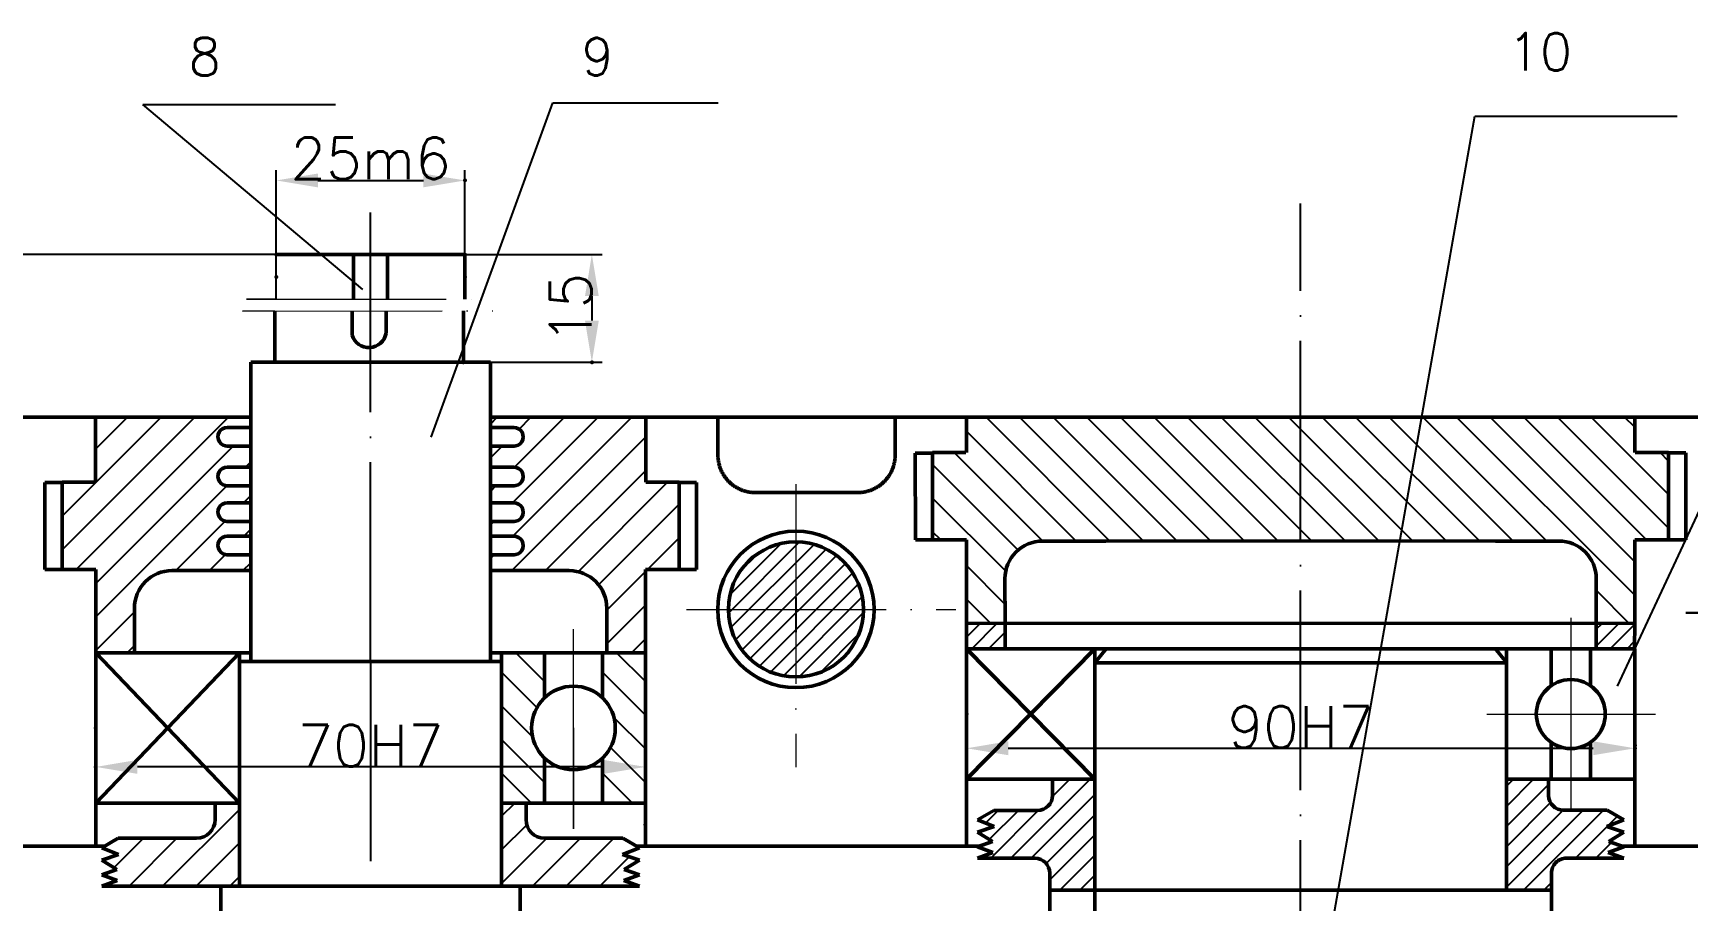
# Model space of a CAD drawing. Header units: millimetres. Extents: x -2231 to 8785, y -478 to 13097.
# Drawn here: x 9 to 1999, y 1590 to 2634 of the extents above; entities that cross this region are included whole.
import ezdxf

# ---------------------------------------------------------------- set-up
doc = ezdxf.new("R2010")
doc.units = ezdxf.units.MM
doc.linetypes.add('ACAD_ISO04W100', pattern=[30, 24, -3, 0, -3])
doc.layers.add('11', color=7, linetype='Continuous')
doc.styles.get("Standard").update_dxf_attribs({"font": 'txt', "bigfont": 'gbcbig.shx'})
doc.dimstyles.new('ISO-25', dxfattribs={"dimtxt": 50, "dimasz": 50, "dimexe": 12.5, "dimexo": 0.625, "dimtad": 1, "dimtxsty": 'Standard', "dimcen": 2.5, "dimadec": 0, "dimazin": 0, "dimtfac": 1, "dimtmove": 0, "dimatfit": 3, "dimfxl": 1, "dimarcsym": 0})
pattern_1 = [(135, (-1785.777, 222.9), (-20.20558, -20.20558), [])]
pattern_2 = [(45, (-1785.777, 222.9), (-10.10279, 10.10279), [])]
pattern_3 = [(45, (-1785.777, 222.9), (-20.20558, 20.20558), [])]

# ---------------------------------------------------------------- blocks, each defined once
blk = doc.blocks.new('*D9')
at = {"color": 0, "lineweight": -2, "ltscale": 5, "transparency": 16777216}
for p, q in [((301, 2367.4), (-1380.7, 2367.4)), ((-1368.2, 2317.4), (-1368.2, 1473.3)), ((-1125.3, 1423.3), (-1380.7, 1423.3))]:
    blk.add_line(p, q, dxfattribs=at)
at = {"color": 0, "lineweight": 50, "ltscale": 5, "transparency": 16777216}
for points in [[(-1376.6, 2317.4), (-1359.9, 2317.4), (-1368.2, 2367.4)], [(-1376.6, 1473.3), (-1359.9, 1473.3), (-1368.2, 1423.3)]]:
    blk.add_solid(points, dxfattribs=at)
at = {"layer": '11', "color": 0, "lineweight": 50, "ltscale": 5, "transparency": 16777216}
for p in [(301.7, 2367.4), (-1368.2, 1423.3), (-1124.7, 1423.3)]:
    blk.add_point(p, dxfattribs=at)
at = {"color": 0, "ltscale": 5, "transparency": 16777216, "insert": (-1393.9, 1895.3), "char_height": 50, "attachment_point": 5, "rotation": 90}
blk.add_mtext('135', dxfattribs=at)
blk = doc.blocks.new('*D11')
at = {"color": 0, "lineweight": -2, "ltscale": 5, "transparency": 16777216}
for p, q in [((301.7, 2341.2), (301.7, 2469.1)), ((528.5, 2341.2), (528.5, 2469.1)), ((351.7, 2456.6), (478.5, 2456.6))]:
    blk.add_line(p, q, dxfattribs=at)
at = {"color": 0, "lineweight": 50, "ltscale": 5, "transparency": 16777216}
for points in [[(351.7, 2464.9), (351.7, 2448.3), (301.7, 2456.6)], [(478.5, 2464.9), (478.5, 2448.3), (528.5, 2456.6)]]:
    blk.add_solid(points, dxfattribs=at)
at = {"layer": '11', "color": 0, "lineweight": 50, "ltscale": 5, "transparency": 16777216}
for p in [(528.5, 2456.6), (301.7, 2340.6), (528.5, 2340.6)]:
    blk.add_point(p, dxfattribs=at)
at = {"color": 0, "ltscale": 5, "transparency": 16777216, "insert": (415.1, 2483.1), "char_height": 50, "attachment_point": 5}
blk.add_mtext('25m6', dxfattribs=at)
blk = doc.blocks.new('*D16')
at = {"color": 0, "lineweight": -2, "ltscale": 5, "transparency": 16777216}
for p, q in [((1131.6, 1814.6), (1131.6, 1761.4)), ((1181.6, 1773.9), (1884.9, 1773.9)), ((1934.9, 1776.8), (1934.9, 1761.4))]:
    blk.add_line(p, q, dxfattribs=at)
at = {"color": 0, "lineweight": 50, "ltscale": 5, "transparency": 16777216}
for points in [[(1181.6, 1782.3), (1181.6, 1765.6), (1131.6, 1773.9)], [(1884.9, 1782.3), (1884.9, 1765.6), (1934.9, 1773.9)]]:
    blk.add_solid(points, dxfattribs=at)
at = {"layer": '11', "color": 0, "lineweight": 50, "ltscale": 5, "transparency": 16777216}
for p in [(1131.6, 1815.2), (1934.9, 1777.4), (1934.9, 1773.9)]:
    blk.add_point(p, dxfattribs=at)
at = {"color": 0, "ltscale": 5, "transparency": 16777216, "insert": (1533.2, 1799.5), "char_height": 50, "attachment_point": 5}
blk.add_mtext('90H7', dxfattribs=at)
blk = doc.blocks.new('*D17')
at = {"color": 0, "lineweight": -2, "ltscale": 5, "transparency": 16777216}
for p, q in [((529.1, 2367.5), (693.6, 2367.5)), ((681.1, 2317.5), (681.1, 2288.1)), ((527.3, 2238.1), (693.6, 2238.1))]:
    blk.add_line(p, q, dxfattribs=at)
at = {"color": 0, "lineweight": 50, "ltscale": 5, "transparency": 16777216}
for points in [[(672.8, 2317.5), (689.4, 2317.5), (681.1, 2367.5)], [(672.8, 2288.1), (689.4, 2288.1), (681.1, 2238.1)]]:
    blk.add_solid(points, dxfattribs=at)
at = {"layer": '11', "color": 0, "lineweight": 50, "ltscale": 5, "transparency": 16777216}
for p in [(528.5, 2367.5), (526.7, 2238.1), (681.1, 2238.1)]:
    blk.add_point(p, dxfattribs=at)
at = {"color": 0, "ltscale": 5, "transparency": 16777216, "insert": (655.5, 2302.8), "char_height": 50, "attachment_point": 5, "rotation": 90}
blk.add_mtext('15', dxfattribs=at)
blk = doc.blocks.new('*D18')
at = {"color": 0, "lineweight": -2, "ltscale": 5, "transparency": 16777216}
for p, q in [((84.7, 1797.7), (84.7, 1739)), ((695.4, 1751.5), (134.7, 1751.5)), ((745.4, 1682.7), (745.4, 1764))]:
    blk.add_line(p, q, dxfattribs=at)
at = {"color": 0, "lineweight": 50, "ltscale": 5, "transparency": 16777216}
for points in [[(134.7, 1759.9), (134.7, 1743.2), (84.7, 1751.5)], [(695.4, 1759.9), (695.4, 1743.2), (745.4, 1751.5)]]:
    blk.add_solid(points, dxfattribs=at)
at = {"layer": '11', "color": 0, "lineweight": 50, "ltscale": 5, "transparency": 16777216}
for p in [(84.7, 1798.3), (84.7, 1751.5), (745.4, 1682.1)]:
    blk.add_point(p, dxfattribs=at)
at = {"color": 0, "ltscale": 5, "transparency": 16777216, "insert": (415.1, 1777.1), "char_height": 50, "attachment_point": 5}
blk.add_mtext('70H7', dxfattribs=at)

msp = doc.modelspace()

# ---------------------------------------------------------------- hatches: boundary and pattern name
h = msp.add_hatch()
h.set_pattern_fill('ANSI31', color=256, scale=9, style=0)
h.set_pattern_definition(pattern_3)
h.paths.add_polyline_path([(84.27, 2093.88), (44.129, 2093.879), (44.132, 1988.869), (84.721, 1988.87), (84.724, 1888.722), (131.139, 1888.722), (131.139, 1942.48, -0.41428519), (176.15, 1987.48), (252.393, 1987.461), (271.072, 1987.461), (271.072, 2006.571), (243.625, 2006.577, -1.0374094), (242.878, 2029.023), (271.072, 2029.016), (271.072, 2046.651), (243.635, 2046.658, -1.0374094), (242.887, 2069.103), (271.072, 2069.096), (271.072, 2089.476), (243.645, 2089.483, -1.0374094), (242.898, 2111.929), (271.072, 2111.922), (271.072, 2137.243), (243.657, 2137.25, -1.0374094), (242.91, 2159.696), (271.072, 2159.689), (271.072, 2171.957), (84.268, 2171.957)])
h.paths.add_polyline_path([(699.005, 1942.48), (699.005, 1888.722), (745.42, 1888.722), (745.422, 1988.87), (786.012, 1988.869), (786.015, 2093.879), (745.874, 2093.88), (745.876, 2171.957), (559.072, 2171.957), (559.072, 2159.689), (587.234, 2159.696, -1.0374094), (586.487, 2137.25), (559.072, 2137.243), (559.072, 2111.922), (587.246, 2111.929, -1.0374094), (586.498, 2089.483), (559.072, 2089.476), (559.072, 2069.096), (587.256, 2069.103, -1.0374094), (586.509, 2046.658), (559.072, 2046.651), (559.072, 2029.016), (587.266, 2029.023, -1.0374094), (586.519, 2006.577), (559.072, 2006.571), (559.072, 1987.461), (577.751, 1987.461), (653.994, 1987.48, -0.41428519)])
h = msp.add_hatch()
h.set_pattern_fill('ANSI31', color=256, scale=9, angle=90, style=0)
h.set_pattern_definition(pattern_1)
h.paths.add_polyline_path([(1533.05, 2172.164), (1131.322, 2171.957), (1131.344, 2129.394), (1090.64, 2129.373), (1090.694, 2024.362), (1131.284, 2024.383), (1131.335, 1924.235), (1177.75, 1924.223), (1177.724, 1978.016, -0.41428519), (1222.713, 2023.038), (1298.956, 2023.057), (1533.068, 2023.168)])
h.paths.add_polyline_path([(1975.495, 2129.481), (1934.791, 2129.492), (1934.803, 2172.055), (1533.062, 2172.164), (1533.05, 2172.164), (1533.068, 2023.168), (1767.205, 2023.114), (1843.448, 2023.114, -0.41428519), (1888.448, 1978.103), (1888.435, 1924.03), (1934.85, 1924.018), (1934.877, 2024.481), (1975.467, 2024.47)])
at = {"ltscale": 10}
h = msp.add_hatch(dxfattribs=at)
h.set_pattern_fill('ANSI31', color=256, scale=4.5, style=0)
h.paths.add_polyline_path([(845.161, 1940.817), (926.383, 1940.837), (926.363, 2022.06, 0.41421356)])
h.paths.add_polyline_path([(926.383, 1940.837), (1007.605, 1940.857, 0.41421356), (926.363, 2022.06)])
h.paths.add_polyline_path([(926.403, 1859.615, 0.41421356), (1007.605, 1940.857), (926.383, 1940.837)])
h.paths.add_polyline_path([(926.383, 1940.837), (845.161, 1940.817, 0.41421356), (926.403, 1859.615)])
h = msp.add_hatch()
h.set_pattern_fill('ANSI31', color=256, scale=4.5, style=0)
h.set_pattern_definition(pattern_2)
h.paths.add_polyline_path([(1131.335, 1924.235), (1131.557, 1893.652), (1177.75, 1893.652), (1177.75, 1924.223)])
h = msp.add_hatch()
h.set_pattern_fill('ANSI31', color=256, scale=4.5, style=0)
h.set_pattern_definition(pattern_2)
h.paths.add_polyline_path([(1888.418, 1893.47), (1934.61, 1893.442), (1934.824, 1924.018), (1888.411, 1924.03)])
h = msp.add_hatch()
h.set_pattern_fill('ANSI31', color=256, scale=9, angle=90, style=0)
h.set_pattern_definition(pattern_1)
h.paths.add_polyline_path([(624.239, 1761.984, -0.20474379), (608.703, 1798.335, -0.20474379), (624.239, 1834.685), (624.239, 1888.722), (572.572, 1888.722), (572.572, 1878.057), (572.572, 1707.947), (624.239, 1707.947)])
h.paths.add_polyline_path([(745.42, 1888.722), (693.752, 1888.722), (693.752, 1834.685, -0.20474379), (709.289, 1798.335, -0.20474379), (693.752, 1761.984), (693.752, 1707.947), (745.42, 1707.947)])
h.paths.add_polyline_path([(623.926, 1138.827), (572.572, 1138.883), (572.572, 969.057), (572.071, 968.636), (572.059, 958.109), (623.726, 958.052), (623.786, 1012.089, -0.20445675), (608.29, 1048.401, -0.20503085), (623.866, 1084.79)])
h.paths.add_polyline_path([(693.379, 1084.713, -0.20445675), (708.875, 1048.401, -0.20503085), (693.299, 1012.012), (693.239, 957.975), (696.646, 957.972), (744.907, 957.918), (745.106, 1138.693), (693.439, 1138.75)])
h = msp.add_hatch()
h.set_pattern_fill('ANSI31', color=256, scale=5.4, style=0)
h.set_pattern_definition([(45, (-1785.777, 222.9), (-12.123346, 12.123346), [])])
h.paths.add_polyline_path([(1285.62, 1736.821), (1285.612, 1736.829), (1234.924, 1736.828), (1234.924, 1717.263, -0.41421356), (1216.924, 1699.263), (1164.433, 1699.263), (1144.677, 1687.844), (1164.863, 1679.692), (1144.677, 1673.13), (1162.791, 1661.815), (1144.677, 1655.322), (1163.306, 1648.439), (1144.677, 1641.659), (1213.631, 1641.659, -0.41421356), (1231.631, 1623.659), (1231.631, 1603.476), (1285.62, 1603.476)])
h.paths.add_polyline_path([(1780.62, 1603.476), (1834.609, 1603.476), (1834.604, 1623.732, -0.41421356), (1852.599, 1641.737), (1921.553, 1641.754), (1902.922, 1648.529), (1921.55, 1655.417), (1903.435, 1661.906), (1921.545, 1673.225), (1901.358, 1679.782), (1921.542, 1687.939), (1901.783, 1699.353), (1849.292, 1699.34, -0.41421356), (1831.287, 1717.335), (1831.283, 1736.681), (1780.62, 1736.713)])
h = msp.add_hatch()
h.set_pattern_fill('ANSI31', color=256, scale=9, style=0)
h.set_pattern_definition(pattern_3)
h.paths.add_polyline_path([(205.7, 1665.661), (115.445, 1665.661), (111.699, 1665.661), (91.943, 1654.242), (112.129, 1646.09), (91.943, 1639.528), (110.057, 1628.214), (91.943, 1621.721), (110.572, 1614.837), (91.943, 1608.057), (182.199, 1608.057), (251.152, 1608.057), (257.572, 1608.057), (257.572, 1707.947), (228.2, 1707.947), (228.2, 1688.161, -0.41421356)])
h.paths.add_polyline_path([(646.772, 1608.057), (647.945, 1608.057), (738.201, 1608.057), (719.571, 1614.837), (738.201, 1621.721), (720.087, 1628.214), (738.201, 1639.528), (718.015, 1646.09), (738.201, 1654.242), (718.445, 1665.661), (714.699, 1665.661), (624.443, 1665.661, -0.41421356), (601.943, 1688.161), (601.943, 1707.947), (572.572, 1707.947), (572.572, 1608.057)])

# ---------------------------------------------------------------- linework, layer by layer
at = {"ltscale": 5}
for p, q in [((405.942, 2325.606), (141.131, 2547.808)), ((141.131, 2547.808), (372.921, 2547.808)), ((487.911, 2148.146), (634.2, 2550.069)), ((634.2, 2550.069), (832.882, 2550.069)), ((1553.357, 1460.408), (1742.623, 2533.788)), ((1742.623, 2533.788), (1985.805, 2533.788)), ((1913.938, 1848.65), (2230.503, 2527.549))]:
    msp.add_line(p, q, dxfattribs=at)
at = {"linetype": 'ACAD_ISO04W100', "ltscale": 10}
for p, q in [((415.072, 1878.057), (415.072, 2436.25)), ((1533.142, 1423.592), (1533.019, 2428.835)), ((926.38, 1955.057), (926.39, 1913.621)), ((1996.18, 1936.988), (2319.902, 1936.988)), ((1996.18, 1936.918), (2319.902, 1936.918)), ((415.072, 1878.057), (415.072, 463.297))]:
    msp.add_line(p, q, dxfattribs=at)
at = {"lineweight": 50, "ltscale": 10}
for p, q in [((301.672, 2367.427), (528.472, 2367.462)), ((394.664, 2313.829), (394.656, 2367.441)), ((435.496, 2313.835), (435.488, 2367.448)), ((528.472, 2367.462), (528.48, 2313.85)), ((299.855, 2238.039), (299.845, 2299.639)), ((392.83, 2299.654), (392.834, 2270.701)), ((433.661, 2299.66), (433.665, 2272.851)), ((526.645, 2299.675), (526.655, 2238.074)), ((412.731, 2255.699), (413.252, 2255.699)), ((413.255, 2238.057), (299.855, 2238.039))]:
    msp.add_line(p, q, dxfattribs=at)
at = {"ltscale": 10}
msp.add_line((301.68, 2313.814), (301.672, 2367.427), dxfattribs=at)
at = {"linetype": 'ACAD_ISO04W100', "lineweight": 20, "ltscale": 10}
for p, q in [((265.918, 2313.809), (557.714, 2313.854)), ((261.167, 2299.633), (562.04, 2299.68)), ((299.845, 2299.639), (261.167, 2299.633)), ((926.346, 2091.269), (926.429, 1751.086)), ((658.996, 1677.068), (658.996, 1937.304)), ((795.058, 1940.921), (1118.78, 1940.921)), ((658.996, 1798.335), (658.996, 1677.068))]:
    msp.add_line(p, q, dxfattribs=at)
at = {"lineweight": 20, "ltscale": 10}
msp.add_line((301.68, 2313.814), (265.918, 2313.809), dxfattribs=at)
at = {"lineweight": 50}
for p, q in [((271.072, 1878.057), (271.072, 2238.057)), ((271.072, 2238.057), (559.072, 2238.057)), ((282.246, 2238.036), (544.326, 2238.077)), ((415.072, 2238.057), (302.572, 2238.057)), ((559.072, 2238.057), (559.072, 1878.057)), ((-469.9, 2171.957), (271.072, 2171.957)), ((271.072, 2171.957), (-469.9, 2171.957)), ((84.27, 2093.88), (84.268, 2171.957)), ((1131.322, 2171.957), (559.072, 2171.957)), ((559.072, 2171.957), (2686.994, 2171.957)), ((745.874, 2093.88), (745.876, 2171.957)), ((1131.322, 2171.957), (1533.062, 2172.164)), ((1131.344, 2129.394), (1131.322, 2171.957)), ((1934.803, 2172.055), (1533.062, 2172.164)), ((1934.791, 2129.492), (1934.803, 2172.055)), ((231.634, 2148.448), (231.634, 2148.476)), ((242.838, 2159.696), (271.109, 2159.689)), ((587.306, 2159.696), (559.034, 2159.689)), ((598.509, 2148.448), (598.509, 2148.476)), ((271.104, 2137.243), (242.08, 2137.25)), ((559.04, 2137.243), (588.064, 2137.25)), ((1069.909, 2128.887), (1090.64, 2128.898)), ((1069.963, 2024.351), (1069.909, 2128.887)), ((1090.64, 2129.373), (1130.781, 2129.394)), ((1090.694, 2024.362), (1090.64, 2129.373)), ((1975.495, 2129.481), (1935.354, 2129.492)), ((1975.467, 2024.47), (1975.495, 2129.481)), ((1996.226, 2129), (1975.495, 2129.006)), ((1996.198, 2024.465), (1996.226, 2129)), ((242.826, 2111.929), (271.098, 2111.922)), ((587.318, 2111.929), (559.046, 2111.922)), ((23.398, 2093.403), (44.129, 2093.404)), ((23.401, 1988.868), (23.398, 2093.403)), ((44.129, 2093.879), (84.27, 2093.88)), ((44.132, 1988.869), (44.129, 2093.879)), ((231.623, 2100.681), (231.623, 2100.709)), ((271.092, 2089.476), (242.068, 2089.483)), ((559.052, 2089.476), (588.076, 2089.483)), ((598.521, 2100.681), (598.521, 2100.709)), ((786.015, 2093.879), (745.874, 2093.88)), ((786.012, 1988.869), (786.015, 2093.879)), ((806.746, 2093.403), (786.015, 2093.404)), ((806.743, 1988.868), (806.746, 2093.403)), ((242.816, 2069.103), (271.087, 2069.096)), ((587.328, 2069.103), (559.057, 2069.096)), ((231.612, 2057.856), (231.612, 2057.883)), ((598.532, 2057.856), (598.532, 2057.883)), ((271.082, 2046.651), (242.057, 2046.658)), ((559.062, 2046.651), (588.086, 2046.658)), ((231.602, 2017.775), (231.602, 2017.803)), ((242.806, 2029.023), (271.077, 2029.016)), ((587.338, 2029.023), (559.066, 2029.016)), ((598.541, 2017.775), (598.541, 2017.803)), ((1090.694, 2024.362), (1069.963, 2024.351)), ((1131.284, 2024.383), (1090.694, 2024.362)), ((1131.335, 1924.235), (1131.284, 2024.383)), ((1222.713, 2023.038), (1298.956, 2023.057)), ((1298.956, 2023.057), (1533.081, 2023.168)), ((1767.205, 2023.114), (1533.081, 2023.168)), ((1843.448, 2023.114), (1767.205, 2023.114)), ((1934.85, 1924.334), (1934.877, 2024.481)), ((1934.877, 2024.481), (1975.467, 2024.47)), ((1975.467, 2024.47), (1996.198, 2024.465)), ((271.072, 2006.571), (242.048, 2006.578)), ((559.072, 2006.571), (588.096, 2006.578)), ((44.132, 1988.869), (23.401, 1988.868)), ((84.721, 1988.87), (44.132, 1988.869)), ((84.724, 1888.722), (84.721, 1988.87)), ((176.15, 1987.48), (252.393, 1987.461)), ((252.393, 1987.461), (271.072, 1987.461)), ((577.751, 1987.461), (559.072, 1987.461)), ((653.994, 1987.48), (577.751, 1987.461)), ((745.42, 1888.722), (745.422, 1988.87)), ((745.422, 1988.87), (786.012, 1988.869)), ((786.012, 1988.869), (806.743, 1988.868)), ((1177.75, 1924.258), (1177.724, 1978.016)), ((1888.435, 1924.345), (1888.448, 1978.103)), ((131.139, 1888.722), (131.139, 1942.48)), ((699.005, 1888.722), (699.005, 1942.48)), ((1131.335, 1924.235), (1934.85, 1924.018)), ((1131.335, 1924.235), (1131.557, 1893.652)), ((1177.75, 1924.258), (1177.75, 1893.652)), ((1888.411, 1924.345), (1888.418, 1893.739)), ((1934.826, 1924.334), (1934.612, 1893.75)), ((1131.561, 1736.825), (1131.557, 1893.652)), ((1131.557, 1893.652), (1299.197, 1893.652)), ((1285.612, 1736.829), (1131.557, 1893.652)), ((1131.561, 1736.825), (1285.653, 1893.652)), ((1285.653, 1873.637), (1285.657, 1893.655)), ((1285.654, 1876.8), (1299.197, 1893.652)), ((1299.197, 1893.652), (1767.372, 1893.544)), ((1780.519, 1876.861), (1766.972, 1893.709)), ((1935.012, 1893.442), (1767.372, 1893.544)), ((1780.62, 1876.8), (1780.63, 1893.536)), ((1834.463, 1849.233), (1834.491, 1893.503)), ((1881.412, 1849.216), (1881.416, 1893.486)), ((1934.913, 1736.615), (1935.012, 1893.442)), ((84.724, 1707.947), (84.724, 1888.722)), ((84.724, 1888.722), (271.072, 1888.722)), ((257.572, 1888.722), (84.724, 1707.947)), ((84.724, 1707.947), (84.724, 1888.722)), ((84.724, 1888.722), (257.572, 1707.947)), ((257.572, 1878.057), (257.572, 1888.722)), ((257.572, 1608.057), (257.572, 1878.057)), ((257.572, 1878.057), (572.572, 1878.057)), ((415.072, 1878.057), (271.072, 1878.057)), ((745.42, 1888.722), (559.072, 1888.722)), ((745.42, 1888.722), (559.072, 1888.722)), ((572.572, 1878.057), (572.572, 1888.722)), ((572.572, 1878.057), (572.572, 1608.057)), ((624.239, 1834.685), (624.239, 1888.722)), ((624.239, 1888.722), (697.159, 1888.722)), ((693.752, 1834.685), (693.752, 1888.722)), ((745.42, 1707.947), (745.42, 1888.722)), ((745.42, 1707.947), (745.42, 1888.722)), ((1285.62, 1603.476), (1285.62, 1876.8)), ((1285.62, 1876.8), (1780.62, 1876.8)), ((1285.653, 1873.637), (1285.653, 1507.105)), ((1780.62, 1876.8), (1780.62, 1603.476)), ((1834.391, 1736.679), (1834.419, 1780.926)), ((1881.402, 1736.662), (1881.406, 1780.909)), ((624.239, 1761.984), (624.239, 1707.947)), ((693.752, 1761.984), (693.752, 1707.947)), ((1285.612, 1736.829), (1131.561, 1736.825)), ((1131.561, 1736.825), (1131.561, 1656.195)), ((1234.924, 1717.263), (1234.924, 1736.83)), ((1234.924, 1736.83), (1285.62, 1736.83)), ((1831.283, 1736.903), (1780.587, 1736.891)), ((1780.862, 1736.713), (1934.913, 1736.615)), ((1831.287, 1717.335), (1831.283, 1736.903)), ((1934.913, 1736.615), (1934.913, 1656.195)), ((257.572, 1707.947), (84.724, 1707.947)), ((84.724, 1707.947), (84.724, 1656.195)), ((228.2, 1688.161), (228.2, 1707.947)), ((228.2, 1707.947), (257.572, 1707.947)), ((601.943, 1707.947), (572.572, 1707.947)), ((601.943, 1707.947), (572.572, 1707.947)), ((572.572, 1707.947), (745.42, 1707.947)), ((601.943, 1688.161), (601.943, 1707.947)), ((745.42, 1707.947), (745.42, 1656.195)), ((1144.677, 1687.844), (1164.433, 1699.263)), ((1164.433, 1699.263), (1216.924, 1699.263)), ((1901.783, 1699.353), (1849.292, 1699.34)), ((1921.542, 1687.939), (1901.783, 1699.353)), ((1164.863, 1679.692), (1144.677, 1687.844)), ((1144.677, 1673.13), (1164.863, 1679.692)), ((1162.791, 1661.815), (1144.677, 1673.13)), ((1901.358, 1679.782), (1921.542, 1687.939)), ((1921.545, 1673.225), (1901.358, 1679.782)), ((1903.435, 1661.906), (1921.545, 1673.225)), ((95.322, 1656.195), (-390.117, 1656.195)), ((91.943, 1654.242), (111.699, 1665.661)), ((112.129, 1646.09), (91.943, 1654.242)), ((111.699, 1665.661), (115.445, 1665.661)), ((205.7, 1665.661), (115.445, 1665.661)), ((624.443, 1665.661), (714.699, 1665.661)), ((718.445, 1665.661), (714.699, 1665.661)), ((718.015, 1646.09), (738.201, 1654.242)), ((738.201, 1654.242), (718.445, 1665.661)), ((1147.112, 1656.195), (734.821, 1656.195)), ((1144.677, 1655.322), (1162.791, 1661.815)), ((1163.306, 1648.439), (1144.677, 1655.322)), ((1902.922, 1648.529), (1921.55, 1655.417)), ((1921.55, 1655.417), (1903.435, 1661.906)), ((2595.426, 1656.195), (1919.378, 1656.195)), ((91.943, 1639.528), (112.129, 1646.09)), ((110.057, 1628.214), (91.943, 1639.528)), ((738.201, 1639.528), (718.015, 1646.09)), ((720.087, 1628.214), (738.201, 1639.528)), ((1144.677, 1641.659), (1163.306, 1648.439)), ((1213.631, 1641.659), (1144.677, 1641.659)), ((1852.599, 1641.737), (1921.553, 1641.754)), ((1921.553, 1641.754), (1902.922, 1648.529)), ((91.943, 1621.721), (110.057, 1628.214)), ((110.572, 1614.837), (91.943, 1621.721)), ((91.943, 1608.057), (110.572, 1614.837)), ((719.571, 1614.837), (738.201, 1621.721)), ((738.201, 1608.057), (719.571, 1614.837)), ((738.201, 1621.721), (720.087, 1628.214)), ((1231.631, 1603.476), (1231.631, 1623.659)), ((1834.609, 1603.55), (1834.604, 1623.732)), ((182.199, 1608.057), (91.943, 1608.057)), ((251.152, 1608.057), (182.199, 1608.057)), ((257.572, 1608.057), (183.371, 1608.057)), ((235.072, 1554.057), (235.072, 1608.057)), ((235.072, 1608.057), (595.072, 1608.057)), ((415.072, 1608.057), (257.572, 1608.057)), ((572.572, 1608.057), (646.772, 1608.057)), ((578.991, 1608.057), (647.945, 1608.057)), ((595.072, 1608.057), (595.072, 1554.057)), ((647.945, 1608.057), (738.201, 1608.057)), ((1834.631, 1603.476), (1231.631, 1603.476)), ((1231.631, 1603.476), (1231.631, 1513.476)), ((1533.12, 1603.476), (1285.62, 1603.476)), ((1834.631, 1513.476), (1834.631, 1603.476))]:
    msp.add_line(p, q, dxfattribs=at)
at = {"linetype": 'ACAD_ISO04W100', "lineweight": 50, "ltscale": 10}
for p, q in [((832.641, 2171.957), (832.641, 2126.302)), ((1045.651, 2126.302), (1045.651, 2171.957)), ((877.641, 2081.302), (1000.651, 2081.302))]:
    msp.add_line(p, q, dxfattribs=at)
at = {"lineweight": 20}
for p, q in [((1857.967, 1930.6), (1857.883, 1699.096)), ((1757.021, 1815.102), (1959.72, 1815.028))]:
    msp.add_line(p, q, dxfattribs=at)
at = {"lineweight": 50}
for centre, radius in [((926.383, 1940.837), 94.02), ((1857.925, 1815.065), 41.448), ((658.996, 1798.335), 50.293)]:
    msp.add_circle(centre, radius, dxfattribs=at)
at = {"lineweight": 50, "ltscale": 10}
msp.add_circle((926.383, 1940.837), 81.222, dxfattribs=at)
msp.add_arc((412.989, 2276.736), 21.039, 196.670428, 349.357747, dxfattribs=at)
at = {"lineweight": 50}
for centre, radius, start, end in [((242.871, 2148.459), 11.237, 89.802895, 274.010513), ((587.273, 2148.459), 11.237, 265.989487, 90.197105), ((242.859, 2100.692), 11.237, 89.802895, 274.010513), ((587.284, 2100.692), 11.237, 265.989487, 90.197105), ((242.849, 2057.867), 11.237, 89.802895, 274.010513), ((587.295, 2057.867), 11.237, 265.989487, 90.197105), ((242.839, 2017.787), 11.237, 89.802895, 274.010513), ((587.305, 2017.787), 11.237, 265.989487, 90.197105), ((1222.724, 1978.038), 45, 90.014012, 180.028024), ((1843.448, 1978.114), 45, 359.985988, 90), ((176.139, 1942.48), 45, 89.985988, 180), ((654.005, 1942.48), 45, 360, 90.014012), ((1216.924, 1717.263), 18, 270, 0), ((1849.287, 1717.34), 18, 180.014012, 270.014012), ((205.7, 1688.161), 22.5, 270, 0), ((624.443, 1688.161), 22.5, 180, 270), ((1213.631, 1623.659), 18, 0, 90), ((1852.604, 1623.737), 18, 90.014012, 180.014012)]:
    msp.add_arc(centre, radius, start, end, dxfattribs=at)
at = {"linetype": 'ACAD_ISO04W100', "lineweight": 50, "ltscale": 10}
for centre, start, end in [((877.641, 2126.302), 180, 270), ((1000.651, 2126.302), 270, 0)]:
    msp.add_arc(centre, 45, start, end, dxfattribs=at)

# ---------------------------------------------------------------- texts
at = {"ltscale": 5}
for s, p in [('8', (196.423, 2582.945)), ('9', (668.677, 2582.945)), ('10', (1782.265, 2588.77))]:
    msp.add_text(s, height=45, dxfattribs=at).set_placement(p)

# ---------------------------------------------------------------- dimensions: what is measured, and where the dimension line sits
for base, p1, p2, text, override, picture, middle in [((528.476, 2456.615), (301.676, 2340.621), (528.476, 2340.621), '25m6', {"dimgap": 1.5}, '*D11', (415.076, 2483.115)), ((84.724, 1751.522), (745.42, 1682.071), (84.724, 1798.335), '70H7', {"dimtmove": 1}, '*D18', (415.072, 1777.147))]:
    dim = msp.add_linear_dim(base=base, p1=p1, p2=p2, text=text, dimstyle='ISO-25', override=override, dxfattribs=at)
    dim.commit()
    dim.dimension.update_dxf_attribs({"geometry": picture, "text_midpoint": middle})
for base, p1, p2, text, picture, middle in [((-1368.234, 1423.267), (301.672, 2367.427), (-1124.699, 1423.267), '135', '*D9', (-1393.859, 1895.347)), ((681.103, 2238.074), (528.472, 2367.462), (526.655, 2238.074), '15', '*D17', (655.478, 2302.768))]:
    dim = msp.add_linear_dim(base=base, p1=p1, p2=p2, angle=90, text=text, dimstyle='ISO-25', dxfattribs=at)
    dim.commit()
    dim.dimension.update_dxf_attribs({"geometry": picture, "text_midpoint": middle})
dim = msp.add_linear_dim(base=(1934.939, 1773.919), p1=(1131.559, 1815.238), p2=(1934.939, 1777.379), text='90H7', dimstyle='ISO-25', dxfattribs=at)
dim.commit()
dim.dimension.update_dxf_attribs({"geometry": '*D16', "text_midpoint": (1533.249, 1799.544)})

doc.saveas('drawing.dxf')
